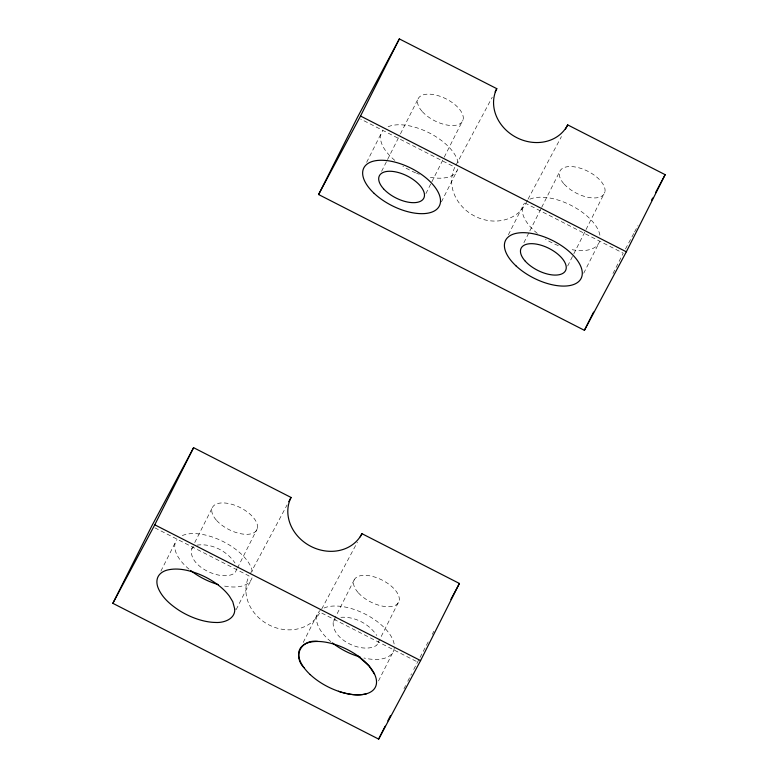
<?xml version="1.0" encoding="UTF-8"?>
<svg xmlns="http://www.w3.org/2000/svg" width="778" height="778" viewBox="0 0 778 778"><rect width="100%" height="100%" fill="white"/><g stroke="black" fill="none" stroke-linecap="round" stroke-linejoin="round"><path stroke-width="0.58" stroke-dasharray="3.89 2.92" d="M236.395 568.611L236.386 570.157L234.927 572.89C221.798 582.858 184.357 564.799 192.604 546.846M354.262 579.717L333.285 621.398C330.757 639.263 362.606 654.57 376.688 645.302L378.147 642.57L378.157 641.033M160.881 571.14L176.023 541.06M366.632 162.359L381.784 132.25M194.753 542.567L212.501 507.305M381.59 171.364L386.977 160.657M387.522 159.587L399.921 134.944M400.456 133.874L418.253 98.524M237.455 568.018L257.362 528.476M425.906 193.615L431.294 182.898M431.839 181.828L443.693 158.265M444.238 157.195L463.105 119.695M236.191 609.612L251.333 579.532M441.398 201.901L457.094 170.722M303.187 642.482L317.784 613.472M508.394 234.771L523.545 204.672M523.895 242.707L529.283 232M529.818 230.93L541.148 208.436M541.683 207.356L560.014 170.936M378.147 642.57L399.124 600.888M567.668 266.027L585.464 230.677M585.999 229.607L604.876 192.108M378.497 680.954L393.094 651.945M583.704 273.243L598.856 243.135M403.996 688.754L405.62 685.535M407.769 681.256L411.543 673.758M413.702 669.469L428.804 640.751M612.986 273.545L623.227 253.19L525.763 203.408A39.795 34.533 28.1 0 1 474.794 216.158A39.795 34.533 28.1 0 1 454.887 167.202L360.632 119.053M456.015 165.082L492.27 97.172M250.263 573.853L287.092 504.893M525.763 203.408L527.465 200.228M528.029 199.168L561.453 136.568M321.713 608.999L357.403 542.159M625.493 248.95L633.992 233.03M634.556 231.97L637.96 225.61M432.208 634.381L433.91 631.201M191.524 548.986L193.673 546.623M333.285 621.398L335.435 619.045M197.067 545.125C211.587 543.102 227.001 550.98 235.014 563.039M340.881 617.294C354.749 616.361 369.151 623.888 376.785 635.461M154.88 527.834L249.135 575.983A39.795 34.533 28.1 0 0 269.042 624.938A39.795 34.533 28.1 0 0 320.011 612.189L417.475 661.971M599.595 241.394A42.284 21.006 26.7 0 1 569.71 249.203M558.322 245.634A42.284 21.006 26.7 0 1 545.436 239.147M537.365 233.439A42.284 21.006 26.7 0 1 524.586 203.077M529.837 199.197A42.284 21.006 26.7 0 1 572.939 206.335A42.284 21.006 26.7 0 1 600.13 237.29M457.834 168.982A42.284 21.006 26.7 0 1 427.939 176.791M419.352 174.272A42.284 21.006 26.7 0 1 416.561 173.212M415.656 172.852A42.284 21.006 26.7 0 1 402.858 166.22M394.835 160.394A42.284 21.006 26.7 0 1 382.825 130.665M388.076 126.775A42.284 21.006 26.7 0 1 431.177 133.913A42.284 21.006 26.7 0 1 458.368 164.878M394.271 648.249A42.284 21.006 26.7 0 1 363.939 658.013M330.835 641.617A42.284 21.006 26.7 0 1 320.215 610.429M324.066 608.007A42.284 21.006 26.7 0 1 367.177 615.145A42.284 21.006 26.7 0 1 394.368 646.1M252.072 577.791A42.284 21.006 26.7 0 1 223.14 585.805M189.073 569.204A42.284 21.006 26.7 0 1 177.063 539.475M182.305 535.585A42.284 21.006 26.7 0 1 223.578 541.76A42.284 21.006 26.7 0 1 252.335 571.363M422.376 111.682A24.877 12.36 26.7 0 0 461.646 122.428A24.877 12.36 26.7 0 0 437.187 95.402A24.877 12.36 26.7 0 0 422.376 111.682M564.138 184.094A24.877 12.36 26.7 0 0 603.417 194.85A24.877 12.36 26.7 0 0 578.949 167.815A24.877 12.36 26.7 0 0 564.138 184.094M216.624 520.463A24.877 12.36 26.7 0 0 255.904 531.209A24.877 12.36 26.7 0 0 231.436 504.183A24.877 12.36 26.7 0 0 216.624 520.463M358.386 592.875A24.877 12.36 26.7 0 0 397.665 603.621A24.877 12.36 26.7 0 0 373.197 576.595A24.877 12.36 26.7 0 0 358.386 592.875"/><path stroke-width="1.17" d="M112.849 603.32L151.671 526.191L193.596 447.681L291.06 497.463A39.795 34.533 28.1 0 0 310.967 546.419A39.795 34.533 28.1 0 0 361.935 533.669L459.399 583.461L420.577 660.59L378.653 739.1L112.849 603.32L154.773 524.81L193.596 447.681M318.601 194.539L357.423 117.41L399.347 38.9L496.802 88.682A39.795 34.533 28.1 0 0 516.718 137.638A39.795 34.533 28.1 0 0 567.687 124.888L665.151 174.68L626.329 251.809L584.404 330.319L318.601 194.539L360.525 116.029L399.347 38.9M378.653 739.1L385.129 726.244M387.823 720.885L390.517 715.536M584.404 330.319L593.575 312.114M495.109 91.872L496.802 88.682M288.794 501.713L291.06 497.463M565.421 129.138L567.687 124.888M360.243 536.859L361.935 533.669M651.556 200.141L652.684 198.02M655.514 192.711L665.151 174.68M450.9 599.371L459.399 583.461M366.496 693.762C357.199 696.203 347.387 694.219 338.44 691.272M317.969 641.451C301.679 638.864 292.207 655.582 303.974 667.67M360.525 116.029L626.329 251.809M154.773 524.81L420.577 660.59M357.472 655.63L369.015 665.89L374.529 674.118M360.097 657.031A42.284 21.006 26.7 0 1 332.371 642.871M218.336 584.618A42.284 21.006 26.7 0 1 190.61 570.449M234.762 609.135C235.287 619.142 223.694 623.042 215.457 622.458A42.284 21.006 26.7 0 1 179.251 610.477C170.401 604.681 161.668 597.339 157.837 587.176A42.284 21.006 26.7 0 1 166.93 570.148C177.559 567.425 188.714 570.186 198.711 574.018A42.284 21.006 26.7 0 1 229.461 596.24L232.768 601.705L234.762 609.135M310.198 674.594A42.284 21.006 26.7 0 0 375.249 687.392A42.284 21.006 26.7 0 0 327.344 642.492A42.284 21.006 26.7 0 0 310.198 674.594M525.315 261.223A24.877 12.36 26.7 0 0 564.595 271.969A24.877 12.36 26.7 0 0 540.126 244.944A24.877 12.36 26.7 0 0 525.315 261.223M383.554 188.811A24.877 12.36 26.7 0 0 422.833 199.557A24.877 12.36 26.7 0 0 398.365 172.531A24.877 12.36 26.7 0 0 383.554 188.811M515.95 265.823A42.284 21.006 26.7 0 0 581.001 278.621A42.284 21.006 26.7 0 0 533.086 233.711A42.284 21.006 26.7 0 0 515.95 265.823M374.179 193.401A42.284 21.006 26.7 0 0 439.239 206.199A42.284 21.006 26.7 0 0 391.324 161.299A42.284 21.006 26.7 0 0 374.179 193.401"/></g></svg>
